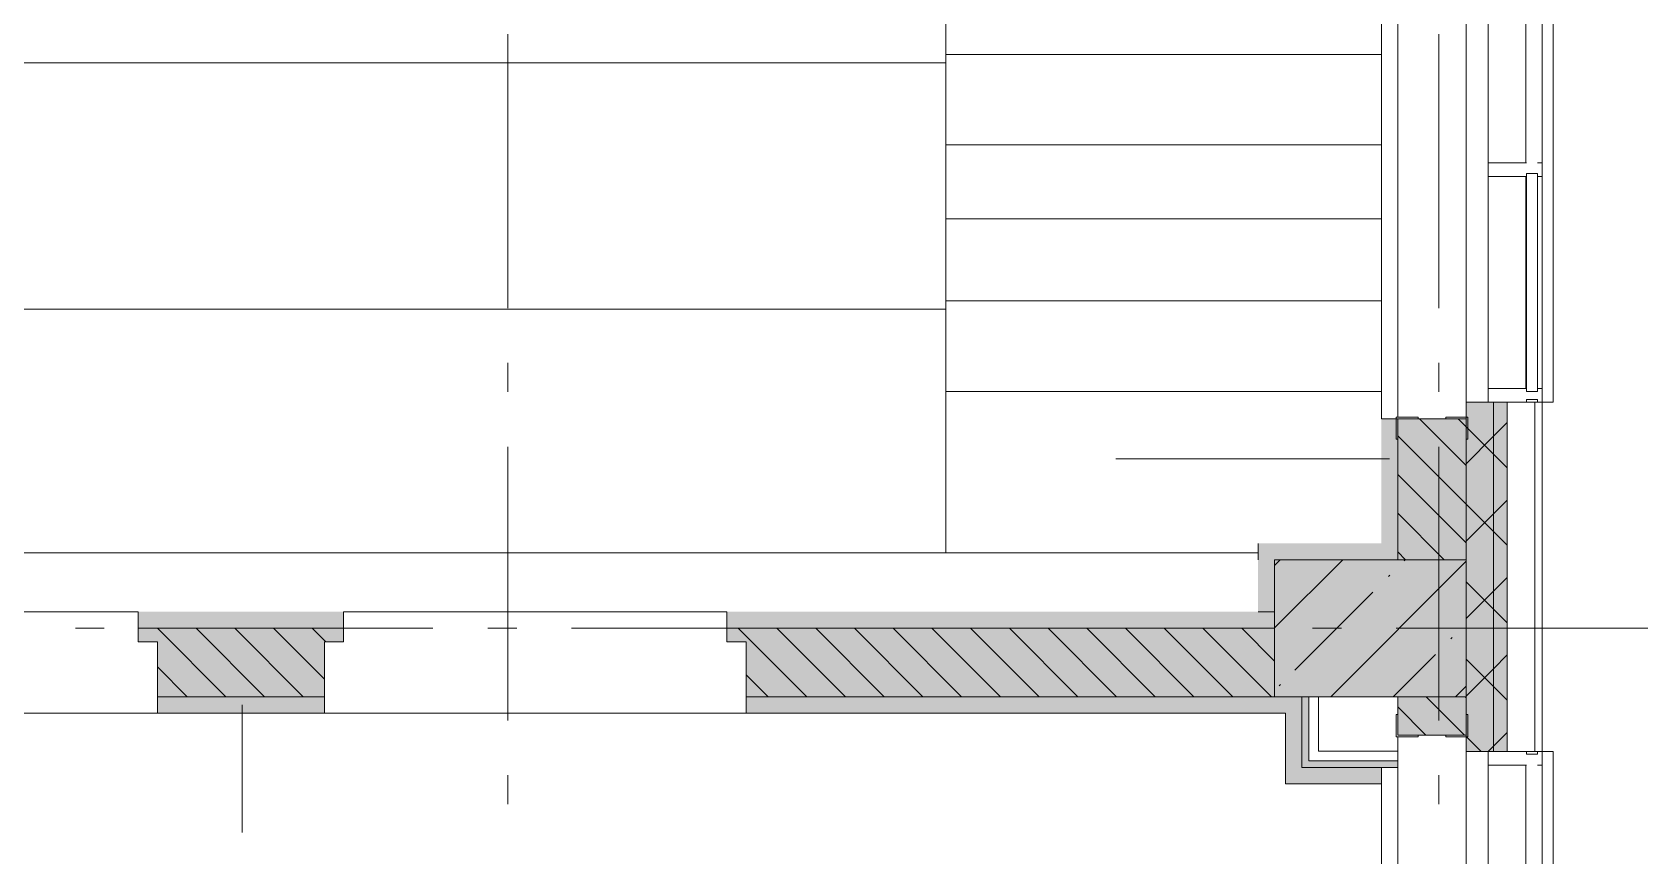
# Model space of a CAD drawing. Header units: millimetres. Extents: x -537608 to 253996, y -217170 to 186033.
# Drawn here: x -347599 to -341727, y -41032 to -38024 of the extents above; entities that cross this region are included whole.
import ezdxf

# ---------------------------------------------------------------- set-up
doc = ezdxf.new("R2010")
doc.units = ezdxf.units.MM
doc.layers.add('PDF _Геометрия', color=7, linetype='Continuous')
doc.layers.add('PDF _Сплошная заливка', color=7, linetype='Continuous', true_color=0xffffff)

msp = doc.modelspace()

# ---------------------------------------------------------------- hatches: boundary and pattern name
at = {"layer": 'PDF _Сплошная заливка', "transparency": 33554559}
h = msp.add_hatch(color=256, dxfattribs=at)
h.paths.add_polyline_path([(-342261.3661, -44800.6673), (-342211.3659, -44800.6673), (-342211.3659, -42350.6676), (-342261.3661, -42350.6676), (-342261.3661, -44600.8301)], flags=0)
h.paths.add_polyline_path([(-342261.3661, -40650.6668), (-342211.3659, -40650.6668), (-342211.3659, -39375.6657), (-342261.3661, -39375.6657), (-342261.3661, -39616.9451)], flags=0)
h.paths.add_polyline_path([(-342261.3661, -37675.6649), (-342211.3659, -37675.6649), (-342211.3659, -36475.6662), (-342261.3661, -36475.6662), (-342261.3661, -36769.0084)], flags=0)
h.paths.add_polyline_path([(-342211.3659, -34775.6654), (-342211.3659, -33615.6643), (-342261.3661, -33615.6643), (-342261.3661, -34775.6654)], flags=0)
h.paths.add_polyline_path([(-342211.3659, -31915.6635), (-342211.3659, -30715.6649), (-342261.3661, -30715.6649), (-342261.3661, -31915.6635)], flags=0)
h.paths.add_polyline_path([(-342211.3659, -29015.664), (-342211.3659, -27615.6645), (-342261.3661, -27615.6645), (-342261.3661, -29015.664)], flags=0)
h.paths.add_polyline_path([(-342211.3659, -25915.6637), (-342211.3659, -24715.6629), (-342261.3661, -24715.6629), (-342261.3661, -25915.6637)], flags=0)
h.paths.add_polyline_path([(-342261.3661, -23015.6621), (-342211.3659, -23015.6621), (-342211.3659, -21450.6628), (-342261.3661, -21450.6628), (-342261.3661, -22529.3344)], flags=0)
h.paths.add_polyline_path([(-342261.3661, -19750.6615), (-342211.3659, -19750.6615), (-342211.3659, -18550.6617), (-342261.3661, -18550.6617), (-342261.3661, -19681.3998)], flags=0)
h.paths.add_polyline_path([(-342211.3659, -16850.6606), (-342211.3659, -15615.6606), (-342261.3661, -15615.6606), (-342261.3661, -16850.6606)], flags=0)
h.paths.add_polyline_path([(-342211.3659, -13915.6596), (-342211.3659, -12750.6593), (-342261.3661, -12750.6593), (-342261.3661, -13915.6596)], flags=0)
h.paths.add_polyline_path([(-342261.3661, -11050.659), (-342211.3659, -11050.659), (-342211.3659, -6550.6573), (-342261.3661, -6550.6573), (-342261.3661, -9713.6267)], flags=0)
h = msp.add_hatch(color=256, dxfattribs=at)
h.paths.add_polyline_path([(-342361.3666, -44900.6677), (-342261.3661, -44900.6677), (-342261.3661, -42350.6676), (-342361.3666, -42350.6676), (-342361.3666, -44850.6675)], flags=0)
h.paths.add_polyline_path([(-342361.3666, -40650.6668), (-342261.3661, -40650.6668), (-342261.3661, -39375.6657), (-342361.3666, -39375.6657), (-342361.3666, -40450.666)], flags=0)
h.paths.add_polyline_path([(-342261.3661, -37675.6649), (-342261.3661, -36475.6662), (-342361.3666, -36475.6662), (-342361.3666, -37675.6649)], flags=0)
h.paths.add_polyline_path([(-342261.3661, -34775.6654), (-342261.3661, -33615.6643), (-342361.3666, -33615.6643), (-342361.3666, -34775.6654)], flags=0)
h.paths.add_polyline_path([(-342261.3661, -31915.6635), (-342261.3661, -30715.6649), (-342361.3666, -30715.6649), (-342361.3666, -31915.6635)], flags=0)
h.paths.add_polyline_path([(-342261.3661, -29015.664), (-342261.3661, -27615.6645), (-342361.3666, -27615.6645), (-342361.3666, -29015.664)], flags=0)
h.paths.add_polyline_path([(-342361.3666, -25915.6637), (-342261.3661, -25915.6637), (-342261.3661, -24715.6629), (-342361.3666, -24715.6629), (-342361.3666, -25377.2701)], flags=0)
h.paths.add_polyline_path([(-342261.3661, -23015.6621), (-342261.3661, -21450.6628), (-342361.3666, -21450.6628), (-342361.3666, -23015.6621)], flags=0)
h.paths.add_polyline_path([(-342261.3661, -19750.6615), (-342261.3661, -18550.6617), (-342361.3666, -18550.6617), (-342361.3666, -19750.6615)], flags=0)
h.paths.add_polyline_path([(-342261.3661, -16850.6606), (-342261.3661, -15615.6606), (-342361.3666, -15615.6606), (-342361.3666, -16850.6606)], flags=0)
h.paths.add_polyline_path([(-342361.3666, -13915.6596), (-342261.3661, -13915.6596), (-342261.3661, -12750.6593), (-342361.3666, -12750.6593), (-342361.3666, -13273.5457)], flags=0)
h.paths.add_polyline_path([(-342361.3666, -11050.659), (-342261.3661, -11050.659), (-342261.3661, -6650.6577), (-342361.3666, -6650.6577), (-342361.3666, -10800.6587)], flags=0)
h = msp.add_hatch(color=256, dxfattribs=at)
h.paths.add_polyline_path([(-342361.3666, -44350.6675), (-342361.3666, -42410.6662), (-342611.3676, -42410.6662), (-342611.3676, -44350.6675), (-342369.7545, -44350.6675)], flags=0)
h.paths.add_polyline_path([(-342361.3666, -40590.6661), (-342361.3666, -40450.666), (-342611.3676, -40450.666), (-342611.3676, -40590.6661), (-342369.7545, -40590.6661)], flags=0)
h.paths.add_polyline_path([(-342361.3666, -39950.666), (-342361.3666, -39435.6664), (-342611.3676, -39435.6664), (-342611.3676, -39950.666), (-342369.7545, -39950.666)], flags=0)
h.paths.add_polyline_path([(-342611.3676, -37615.6663), (-342361.3666, -37615.6663), (-342361.3666, -37150.6648), (-342611.3676, -37150.6648)], flags=0)
h.paths.add_polyline_path([(-342408.1115, -36650.6648), (-342361.3666, -36650.6648), (-342361.3666, -36535.6647), (-342611.3676, -36535.6647), (-342611.3676, -36650.6648)], flags=0)
h.paths.add_polyline_path([(-342611.3676, -34715.6647), (-342361.3666, -34715.6647), (-342361.3666, -33675.665), (-342611.3676, -33675.665), (-342611.3676, -33921.0738)], flags=0)
h.paths.add_polyline_path([(-342361.3666, -31855.665), (-342363.8468, -31850.6636), (-342611.3676, -31850.6636), (-342611.3676, -31855.665), (-342369.7545, -31855.665)], flags=0)
h.paths.add_polyline_path([(-342361.3666, -31350.6637), (-342361.3666, -30775.6655), (-342611.3676, -30775.6655), (-342611.3676, -31350.6637), (-342369.7545, -31350.6637)], flags=0)
h.paths.add_polyline_path([(-342611.3676, -28955.6633), (-342361.3666, -28955.6633), (-342361.3666, -28150.6629), (-342611.3676, -28150.6629), (-342611.3676, -28225.2047)], flags=0)
h.paths.add_polyline_path([(-342361.3666, -25855.663), (-342361.3666, -24775.6636), (-342611.3676, -24775.6636), (-342611.3676, -25855.663), (-342369.7545, -25855.663)], flags=0)
h.paths.add_polyline_path([(-342369.7545, -22955.6635), (-342361.3666, -22955.6635), (-342361.3666, -22150.6621), (-342611.3676, -22150.6621), (-342611.3676, -22955.6635)], flags=0)
h.paths.add_polyline_path([(-342369.7545, -21650.6621), (-342361.3666, -21650.6621), (-342361.3666, -21510.6614), (-342611.3676, -21510.6614), (-342611.3676, -21650.6621), (-342411.3668, -21650.6621)], flags=0)
h.paths.add_polyline_path([(-342361.3666, -19690.6619), (-342361.3666, -18610.6613), (-342611.3676, -18610.6613), (-342611.3676, -19690.6619), (-342369.7545, -19690.6619)], flags=0)
h.paths.add_polyline_path([(-342369.7545, -16790.661), (-342361.3666, -16790.661), (-342361.3666, -16330.2498), (-342611.3676, -16330.2498), (-342611.3676, -16790.661)], flags=0)
h.paths.add_polyline_path([(-342611.3676, -16295.2503), (-342361.3666, -16295.2503), (-342361.3666, -16150.6614), (-342611.3676, -16150.6614)], flags=0)
h.paths.add_polyline_path([(-342369.7545, -13855.6599), (-342361.3666, -13855.6599), (-342361.3666, -12810.6604), (-342611.3676, -12810.6604), (-342611.3676, -13855.6599)], flags=0)
h.paths.add_polyline_path([(-342611.3676, -10990.6594), (-342361.3666, -10990.6594), (-342361.3666, -10800.6587), (-342611.3676, -10800.6587), (-342611.3676, -10860.6592)], flags=0)
at = {"layer": 'PDF _Сплошная заливка', "true_color": 0x56bc34, "transparency": 33554559}
h = msp.add_hatch(color=85, dxfattribs=at)
h.paths.add_polyline_path([(-342671.3662, -39950.666), (-342611.3676, -39950.666), (-342611.3676, -39435.6664), (-342671.3662, -39435.6664), (-342671.3662, -39890.6653)], flags=0)
h.paths.add_polyline_path([(-342611.3676, -37615.6663), (-342611.3676, -37150.6648), (-342671.3662, -37150.6648), (-342671.3662, -37615.6663)], flags=0)
msp.add_hatch(color=85, dxfattribs=at).paths.add_polyline_path([(-342671.3662, -39950.666), (-342671.3662, -39890.6653), (-343121.3681, -39890.6653), (-343121.3681, -39950.666), (-343061.3696, -39950.666)])
at = {"layer": 'PDF _Сплошная заливка', "transparency": 33554559}
msp.add_hatch(color=256, dxfattribs=at).paths.add_polyline_path([(-343061.3696, -40450.666), (-342361.3666, -40450.666), (-342361.3666, -39950.666), (-343061.3696, -39950.666), (-343061.3696, -40328.9271)])
at = {"layer": 'PDF _Сплошная заливка', "true_color": 0xd225fe, "transparency": 33554559}
h = msp.add_hatch(color=200, dxfattribs=at)
h.paths.add_polyline_path([(-343207.736, -40200.6671), (-343061.3696, -40200.6671), (-343061.3696, -40140.6663), (-345061.3695, -40140.6663), (-345061.3695, -40200.6671)], flags=0)
h.paths.add_polyline_path([(-347211.3701, -40200.6671), (-346461.3669, -40200.6671), (-346461.3669, -40140.6663), (-347211.3701, -40140.6663)], flags=0)
h.paths.add_polyline_path([(-348611.3675, -40200.6671), (-348611.3675, -40140.6663), (-351461.371, -40140.6663), (-351461.371, -40200.6671), (-349911.5538, -40200.6671)], flags=0)
at = {"layer": 'PDF _Сплошная заливка', "transparency": 33554559}
h = msp.add_hatch(color=256, dxfattribs=at)
h.paths.add_polyline_path([(-344991.364, -40450.666), (-343061.3696, -40450.666), (-343061.3696, -40200.6671), (-345061.3695, -40200.6671), (-345061.3695, -40250.6672), (-344991.364, -40250.6672)], flags=0)
h.paths.add_polyline_path([(-346531.3723, -40450.666), (-346531.3723, -40250.6672), (-346461.3669, -40250.6672), (-346461.3669, -40200.6671), (-347211.3701, -40200.6671), (-347211.3701, -40250.6672), (-347141.3646, -40250.6672), (-347141.3646, -40450.666), (-346559.6449, -40450.666)], flags=0)
h.paths.add_polyline_path([(-348681.3729, -40450.666), (-348681.3729, -40250.6672), (-348611.3675, -40250.6672), (-348611.3675, -40200.6671), (-351461.371, -40200.6671), (-351461.371, -40450.666), (-349911.5538, -40450.666)], flags=0)
at = {"layer": 'PDF _Сплошная заливка', "true_color": 0xff7d7d, "transparency": 33554559}
h = msp.add_hatch(color=11, dxfattribs=at)
h.paths.add_polyline_path([(-342961.3691, -40510.6667), (-342961.3691, -40450.666), (-344991.364, -40450.666), (-344991.364, -40510.6667), (-343021.3676, -40510.6667)], flags=0)
h.paths.add_polyline_path([(-346531.3723, -40510.6667), (-346531.3723, -40450.666), (-347141.3646, -40450.666), (-347141.3646, -40510.6667), (-346559.6449, -40510.6667)], flags=0)
h.paths.add_polyline_path([(-349911.5538, -40510.6667), (-348681.3729, -40510.6667), (-348681.3729, -40450.666), (-351461.371, -40450.666), (-351461.371, -40510.6667), (-351401.3725, -40510.6667)], flags=0)
at = {"layer": 'PDF _Сплошная заливка', "true_color": 0x77b143, "transparency": 33554559}
msp.add_hatch(color=75, dxfattribs=at).paths.add_polyline_path([(-342611.3676, -40709.2724), (-342611.3676, -40684.2723), (-342961.3691, -40684.2723), (-342961.3691, -40709.2724), (-342788.7452, -40709.2724)])
at = {"layer": 'PDF _Сплошная заливка', "true_color": 0xff7d7d, "transparency": 33554559}
msp.add_hatch(color=11, dxfattribs=at).paths.add_polyline_path([(-342671.3662, -40769.2731), (-342671.3662, -40709.2724), (-342961.3691, -40709.2724), (-342961.3691, -40769.2731), (-342788.7452, -40769.2731)])

# ---------------------------------------------------------------- linework, layer by layer
at = {"layer": 'PDF _Геометрия', "lineweight": 9}
for p, q in [((-342671.3662, -39435.6664), (-342671.3662, -37615.6663)), ((-342611.3676, -39429.666), (-342611.3676, -37621.6666)), ((-342611.3676, -37621.6666), (-342611.3676, -39429.666)), ((-342361.3666, -37675.6649), (-342361.3666, -39375.6657)), ((-342361.3666, -39375.6657), (-342361.3666, -37675.6649)), ((-342281.3714, -37725.6651), (-342281.3714, -38500.6662)), ((-342084.3674, -37725.6651), (-342084.3674, -38500.6662)), ((-342141.369, -38500.6662), (-342281.3714, -38500.6662)), ((-342281.3714, -38500.6662), (-342281.3714, -38550.6665)), ((-342084.3674, -38500.6662), (-342101.3672, -38500.6662)), ((-342084.3674, -38550.6665), (-342084.3674, -38500.6662)), ((-342281.3714, -38550.6665), (-342281.3714, -39325.6654)), ((-342281.3714, -38550.6665), (-342141.369, -38550.6665)), ((-342141.369, -38550.6665), (-342141.369, -38540.666)), ((-342141.369, -38540.666), (-342101.3672, -38540.666)), ((-342101.3672, -38540.666), (-342101.3672, -38550.6665)), ((-342101.3672, -38550.6665), (-342101.3672, -39325.6654)), ((-342101.3672, -38550.6665), (-342084.3674, -38550.6665)), ((-342084.3674, -38550.6665), (-342084.3674, -39325.6654)), ((-342141.369, -39325.6654), (-342281.3714, -39325.6654)), ((-342281.3714, -39325.6654), (-342281.3714, -39375.6657)), ((-342141.369, -39335.6659), (-342141.369, -39325.6654)), ((-342101.3672, -39335.6659), (-342141.369, -39335.6659)), ((-342084.3674, -39325.6654), (-342101.3672, -39325.6654)), ((-342101.3672, -39325.6654), (-342101.3672, -39335.6659)), ((-342084.3674, -39375.6657), (-342084.3674, -39325.6654)), ((-342261.3661, -39375.6657), (-342361.3666, -39375.6657)), ((-342361.3666, -39375.6657), (-342361.3666, -39950.666)), ((-342281.3714, -39375.6657), (-342141.369, -39375.6657)), ((-342261.3661, -40650.6668), (-342261.3661, -39375.6657)), ((-342211.3659, -39375.6657), (-342261.3661, -39375.6657)), ((-342211.3659, -40650.6668), (-342211.3659, -39375.6657)), ((-342111.3655, -39375.6657), (-342211.3659, -39375.6657)), ((-342141.369, -39375.6657), (-342141.369, -39365.6652)), ((-342141.369, -39365.6652), (-342101.3672, -39365.6652)), ((-342111.3655, -40650.6668), (-342111.3655, -39375.6657)), ((-342084.3674, -39375.6657), (-342111.3655, -39375.6657)), ((-342101.3672, -39365.6652), (-342101.3672, -39375.6657)), ((-342101.3672, -39375.6657), (-342084.3674, -39375.6657)), ((-342084.3674, -40650.6668), (-342084.3674, -39375.6657)), ((-342611.3676, -39435.6664), (-342671.3662, -39435.6664)), ((-342611.3676, -39435.6664), (-342611.3676, -39950.666)), ((-342611.3676, -39950.666), (-342611.3676, -39435.6664)), ((-342361.3666, -39435.6664), (-342611.3676, -39435.6664)), ((-342361.3666, -39606.5205), (-342532.2251, -39435.6664)), ((-342361.3666, -39465.0994), (-342390.8018, -39435.6664)), ((-342361.3666, -39950.666), (-342361.3666, -39435.6664)), ((-342261.3661, -39499.833), (-342211.3659, -39449.8328)), ((-342361.3666, -39747.9416), (-342611.3676, -39497.9427)), ((-342261.3661, -39565.0998), (-342361.3666, -39465.0994)), ((-342361.3666, -39599.8313), (-342261.3661, -39499.833)), ((-342211.3659, -39615.1), (-342261.3661, -39565.0998)), ((-342641.3712, -39581.7745), (-343641.3668, -39581.7745)), ((-342361.3666, -39889.3627), (-342611.3676, -39639.3639)), ((-342261.3661, -39847.942), (-342361.3666, -39747.9416)), ((-342261.3661, -39782.6752), (-342211.3659, -39732.675)), ((-342441.4823, -39950.666), (-342611.3676, -39780.785)), ((-342361.3666, -39882.6757), (-342261.3661, -39782.6752)), ((-342211.3659, -39897.9423), (-342261.3661, -39847.942)), ((-343121.3681, -39890.6653), (-343121.3681, -39950.666)), ((-342582.9055, -39950.666), (-342611.3676, -39922.2061)), ((-343061.3696, -40199.4506), (-342812.5828, -39950.666)), ((-343061.3696, -39971.3537), (-343040.684, -39950.666)), ((-343061.3696, -39950.666), (-343061.3696, -40450.666)), ((-342361.3666, -39950.666), (-343061.3696, -39950.666)), ((-342856.3824, -40450.666), (-342361.3666, -39955.6479)), ((-342588.2965, -39954.4767), (-342584.4815, -39950.666)), ((-342361.3666, -40450.666), (-342361.3666, -39950.666)), ((-342645.324, -40011.502), (-342640.5789, -40006.7612)), ((-342261.3661, -40130.7843), (-342361.3666, -40030.7838)), ((-342261.3661, -40065.5175), (-342211.3659, -40015.5173)), ((-342987.4716, -40353.6495), (-342702.3429, -40068.5273)), ((-342361.3666, -40165.5179), (-342261.3661, -40065.5175)), ((-348611.3675, -40140.6663), (-347211.3701, -40140.6663)), ((-347211.3701, -40140.6663), (-347211.3701, -40200.6671)), ((-346461.3669, -40200.6671), (-346461.3669, -40140.6663)), ((-346461.3669, -40140.6663), (-345061.3695, -40140.6663)), ((-345061.3695, -40140.6663), (-345061.3695, -40200.6671)), ((-343121.3681, -40140.6663), (-343061.3696, -40140.6663)), ((-342211.3659, -40180.7845), (-342261.3661, -40130.7843)), ((-347211.3701, -40200.6671), (-347211.3701, -40250.6672)), ((-346461.3669, -40200.6671), (-347211.3701, -40200.6671)), ((-347211.3701, -40200.6671), (-346461.3669, -40200.6671)), ((-346891.2343, -40450.666), (-347141.2355, -40200.6671)), ((-346749.8111, -40450.666), (-346999.8122, -40200.6671)), ((-346608.3878, -40450.666), (-346858.3889, -40200.6671)), ((-346531.3723, -40386.2689), (-346716.9742, -40200.6671)), ((-346525.5508, -40250.6672), (-346575.551, -40200.6671)), ((-346461.3669, -40250.6672), (-346461.3669, -40200.6671)), ((-345061.3695, -40200.6671), (-343061.3696, -40200.6671)), ((-343061.3696, -40200.6671), (-345061.3695, -40200.6671)), ((-345061.3695, -40200.6671), (-345061.3695, -40250.6672)), ((-344769.9112, -40450.666), (-345019.9122, -40200.6671)), ((-344628.4879, -40450.666), (-344878.4889, -40200.6671)), ((-344487.0732, -40450.666), (-344737.0742, -40200.6671)), ((-344345.65, -40450.666), (-344595.651, -40200.6671)), ((-344204.2267, -40450.666), (-344454.2277, -40200.6671)), ((-344062.8034, -40450.666), (-344312.8044, -40200.6671)), ((-343921.3888, -40450.666), (-344171.3812, -40200.6671)), ((-343779.9655, -40450.666), (-344029.9665, -40200.6671)), ((-343638.5422, -40450.666), (-343888.5433, -40200.6671)), ((-343497.1189, -40450.666), (-343747.12, -40200.6671)), ((-343355.6957, -40450.666), (-343605.6967, -40200.6671)), ((-343214.281, -40450.666), (-343464.2821, -40200.6671)), ((-343072.8577, -40450.666), (-343322.8588, -40200.6671)), ((-343061.3696, -40320.7352), (-343181.4355, -40200.6671)), ((-347211.3701, -40250.6672), (-347141.3646, -40250.6672)), ((-347141.3646, -40250.6672), (-347141.3646, -40450.666)), ((-346531.3723, -40450.666), (-346531.3723, -40250.6672)), ((-346531.3723, -40250.6672), (-346461.3669, -40250.6672)), ((-345061.3695, -40250.6672), (-344991.364, -40250.6672)), ((-344991.364, -40250.6672), (-344991.364, -40450.666)), ((-342417.2228, -40239.6011), (-342412.4777, -40234.8603)), ((-342628.2899, -40450.666), (-342474.2416, -40296.6264)), ((-342261.3661, -40413.6265), (-342361.3666, -40313.6282)), ((-342261.3661, -40348.3597), (-342211.3659, -40298.3595)), ((-347032.6576, -40450.666), (-347141.3646, -40341.9525)), ((-344911.3344, -40450.666), (-344991.364, -40370.6342)), ((-342361.3666, -40448.3601), (-342261.3661, -40348.3597)), ((-347141.3646, -40450.666), (-346531.3723, -40450.666)), ((-347141.3646, -40450.666), (-347141.3646, -40510.6667)), ((-346531.3723, -40450.666), (-347141.3646, -40450.666)), ((-346531.3723, -40510.6667), (-346531.3723, -40450.666)), ((-344991.364, -40450.666), (-343061.3696, -40450.666)), ((-343061.3696, -40450.666), (-344991.364, -40450.666)), ((-344991.364, -40450.666), (-344991.364, -40510.6667)), ((-343061.3696, -40450.666), (-342361.3666, -40450.666)), ((-343044.4904, -40410.6749), (-343039.7539, -40405.934)), ((-342961.3691, -40510.6667), (-342961.3691, -40450.666)), ((-342961.3691, -40450.666), (-342961.3691, -40649.2739)), ((-342936.369, -40450.666), (-342936.369, -40649.2739)), ((-342901.3706, -40649.2739), (-342901.3706, -40450.666)), ((-342611.3676, -40450.666), (-342611.3676, -40590.6661)), ((-342367.1709, -40590.6661), (-342507.1732, -40450.666)), ((-342400.1887, -40450.666), (-342361.3666, -40411.846)), ((-342361.3666, -40455.0494), (-342365.7499, -40450.666)), ((-342361.3666, -40590.6661), (-342361.3666, -40450.666)), ((-342361.3666, -40450.666), (-342361.3666, -40650.6668)), ((-342211.3659, -40463.6267), (-342261.3661, -40413.6265)), ((-347141.3646, -40510.6667), (-348681.3729, -40510.6667)), ((-347141.3646, -40510.6667), (-346531.3723, -40510.6667)), ((-346831.8989, -40480.6652), (-346831.8989, -40946.8165)), ((-344991.364, -40510.6667), (-346531.3723, -40510.6667)), ((-344991.364, -40510.6667), (-343021.3676, -40510.6667)), ((-343021.3676, -40510.6667), (-343021.3676, -40769.2731)), ((-342961.3691, -40709.2724), (-342961.3691, -40510.6667)), ((-342508.5942, -40590.6661), (-342611.3676, -40487.8905)), ((-342611.3676, -40590.6661), (-342361.3666, -40590.6661)), ((-342611.3676, -40596.6664), (-342611.3676, -40649.2739)), ((-342307.1724, -40650.6668), (-342361.3666, -40596.4705)), ((-342261.3661, -40631.2041), (-342211.3659, -40581.2039)), ((-342961.3691, -40649.2739), (-342961.3691, -40684.2723)), ((-342961.3691, -40684.2723), (-342961.3691, -40709.2724)), ((-342936.369, -40649.2739), (-342936.369, -40684.2723)), ((-342936.369, -40684.2723), (-342611.3676, -40684.2723)), ((-342611.3676, -40649.2739), (-342901.3706, -40649.2739)), ((-342611.3676, -40684.2723), (-342611.3676, -40649.2739)), ((-342611.3676, -40709.2724), (-342611.3676, -40684.2723)), ((-342361.3666, -40650.6668), (-342361.3666, -42350.6676)), ((-342361.3666, -42350.6676), (-342361.3666, -40650.6668)), ((-342361.3666, -40650.6668), (-342261.3661, -40650.6668)), ((-342141.369, -40650.6668), (-342281.3714, -40650.6668)), ((-342281.3714, -40650.6668), (-342281.3714, -40700.667)), ((-342280.8288, -40650.6668), (-342261.3661, -40631.2041)), ((-342261.3661, -40650.6668), (-342211.3659, -40650.6668)), ((-342211.3659, -40650.6668), (-342111.3655, -40650.6668)), ((-342141.369, -40660.6673), (-342141.369, -40650.6668)), ((-342101.3672, -40660.6673), (-342141.369, -40660.6673)), ((-342111.3655, -40650.6668), (-342084.3674, -40650.6668)), ((-342084.3674, -40650.6668), (-342101.3672, -40650.6668)), ((-342101.3672, -40650.6668), (-342101.3672, -40660.6673)), ((-342084.3674, -40700.667), (-342084.3674, -40650.6668)), ((-342671.3662, -40709.2724), (-342961.3691, -40709.2724)), ((-342961.3691, -40709.2724), (-342611.3676, -40709.2724)), ((-342671.3662, -40769.2731), (-342671.3662, -40709.2724)), ((-342611.3676, -42404.6659), (-342611.3676, -40709.2724)), ((-342611.3676, -40709.2724), (-342611.3676, -42404.6659)), ((-342281.3714, -40700.667), (-342141.369, -40700.667)), ((-342281.3714, -40700.667), (-342281.3714, -41475.666)), ((-342101.3672, -40700.667), (-342084.3674, -40700.667)), ((-342084.3674, -40700.667), (-342084.3674, -41475.666)), ((-343021.3676, -40769.2731), (-342961.3691, -40769.2731)), ((-342961.3691, -40769.2731), (-342671.3662, -40769.2731)), ((-342671.3662, -42410.6662), (-342671.3662, -40769.2731))]:
    msp.add_line(p, q, dxfattribs=at)
at = {"layer": 'PDF _Геометрия', "color": 253, "lineweight": 9, "true_color": 0xaaaaaa}
for p, q in [((-342043.3666, -37675.6649), (-342043.3666, -39375.6657)), ((-342143.367, -38500.6662), (-342143.367, -37725.6651)), ((-345861.3643, -39031.8733), (-345861.3643, -38031.8733)), ((-342461.367, -39031.8733), (-342461.367, -38031.8733)), ((-342143.367, -39325.6654), (-342143.367, -38550.6665)), ((-342141.369, -38550.6665), (-342141.369, -39325.6654)), ((-345861.3643, -39337.7069), (-345861.3643, -39231.872)), ((-342461.367, -39337.7069), (-342461.367, -39231.872)), ((-342043.3666, -39375.6657), (-342084.3674, -39375.6657)), ((-345861.3643, -40537.7056), (-345861.3643, -39537.7057)), ((-342461.367, -40537.7056), (-342461.367, -39537.7057)), ((-347440.8664, -40200.6671), (-347335.0272, -40200.6671)), ((-347135.0263, -40200.6671), (-346135.0306, -40200.6671)), ((-345935.0298, -40200.6671), (-345829.1991, -40200.6671)), ((-345629.1983, -40200.6671), (-344629.1941, -40200.6671)), ((-344429.1932, -40200.6671), (-344323.3626, -40200.6671)), ((-344123.3617, -40200.6671), (-343123.366, -40200.6671)), ((-342923.3652, -40200.6671), (-342817.5259, -40200.6671)), ((-342617.5251, -40200.6671), (-341617.5294, -40200.6671)), ((-342084.3674, -40650.6668), (-342043.3666, -40650.6668)), ((-342043.3666, -40650.6668), (-342043.3666, -42350.6676)), ((-345861.3643, -40843.5393), (-345861.3643, -40737.7064)), ((-342461.367, -40843.5393), (-342461.367, -40737.7064)), ((-342143.367, -41475.666), (-342143.367, -40700.667))]:
    msp.add_line(p, q, dxfattribs=at)
at = {"layer": 'PDF _Геометрия', "color": 9, "lineweight": 9, "true_color": 0xc0c0c0}
for p, q in [((-344261.366, -38105.6658), (-344261.366, -37805.6667)), ((-351461.371, -38135.6651), (-344261.366, -38135.6651)), ((-344261.366, -38435.6664), (-344261.366, -38105.6658)), ((-344261.366, -38105.6658), (-342671.3662, -38105.6658)), ((-344261.366, -38135.6651), (-344261.366, -38705.6662)), ((-344261.366, -38705.6662), (-344261.366, -38435.6664)), ((-344261.366, -38435.6664), (-342671.3662, -38435.6664)), ((-342671.3662, -38435.6664), (-344261.366, -38435.6664)), ((-344261.366, -39005.6654), (-344261.366, -38705.6662)), ((-344261.366, -38705.6662), (-342671.3662, -38705.6662)), ((-351461.371, -39035.6668), (-344261.366, -39035.6668)), ((-342671.3662, -39005.6654), (-344261.366, -39005.6654)), ((-344261.366, -39335.6659), (-344261.366, -39005.6654)), ((-344261.366, -39035.6668), (-344261.366, -39925.6659)), ((-344261.366, -39925.6659), (-344261.366, -39335.6659)), ((-344261.366, -39335.6659), (-342671.3662, -39335.6659)), ((-342671.3662, -39335.6659), (-344261.366, -39335.6659)), ((-351401.3725, -39925.6659), (-343121.3681, -39925.6659))]:
    msp.add_line(p, q, dxfattribs=at)
at = {"layer": 'PDF _Геометрия', "color": 253, "lineweight": 20, "true_color": 0xaaaaaa}
for p, q in [((-342536.3673, -39429.666), (-342617.3701, -39429.666)), ((-342617.3701, -39429.666), (-342617.3701, -39510.6667)), ((-342611.3676, -39510.6667), (-342611.3676, -39435.6664)), ((-342611.3676, -39435.6664), (-342536.3673, -39435.6664)), ((-342536.3673, -39435.6664), (-342536.3673, -39429.666)), ((-342355.3642, -39429.666), (-342436.3669, -39429.666)), ((-342436.3669, -39429.666), (-342436.3669, -39435.6664)), ((-342436.3669, -39435.6664), (-342361.3666, -39435.6664)), ((-342361.3666, -39435.6664), (-342361.3666, -39510.6667)), ((-342355.3642, -39510.6667), (-342355.3642, -39429.666)), ((-342617.3701, -39510.6667), (-342611.3676, -39510.6667)), ((-342361.3666, -39510.6667), (-342355.3642, -39510.6667)), ((-342611.3676, -40515.6658), (-342617.3701, -40515.6658)), ((-342617.3701, -40515.6658), (-342617.3701, -40596.6664)), ((-342611.3676, -40590.6661), (-342611.3676, -40515.6658)), ((-342355.3642, -40515.6658), (-342361.3666, -40515.6658)), ((-342361.3666, -40515.6658), (-342361.3666, -40590.6661)), ((-342355.3642, -40596.6664), (-342355.3642, -40515.6658)), ((-342617.3701, -40596.6664), (-342536.3673, -40596.6664)), ((-342536.3673, -40590.6661), (-342611.3676, -40590.6661)), ((-342536.3673, -40596.6664), (-342536.3673, -40590.6661)), ((-342436.3669, -40590.6661), (-342436.3669, -40596.6664)), ((-342361.3666, -40590.6661), (-342436.3669, -40590.6661)), ((-342436.3669, -40596.6664), (-342355.3642, -40596.6664))]:
    msp.add_line(p, q, dxfattribs=at)
at = {"layer": 'PDF _Сплошная заливка', "color": 85, "lineweight": 35, "true_color": 0x56bc34, "transparency": 33554559}
msp.add_solid([(-343061.3696, -40140.6663), (-343061.3696, -39950.666), (-343121.3681, -40140.6663), (-343121.3681, -39950.666)], dxfattribs=at)
at = {"layer": 'PDF _Сплошная заливка', "color": 75, "lineweight": 35, "true_color": 0x77b143, "transparency": 33554559}
msp.add_solid([(-342936.369, -40684.2723), (-342936.369, -40450.666), (-342961.3691, -40684.2723), (-342961.3691, -40450.666)], dxfattribs=at)
at = {"layer": 'PDF _Сплошная заливка', "color": 11, "lineweight": 35, "true_color": 0xff7d7d, "transparency": 33554559}
msp.add_solid([(-342961.3691, -40769.2731), (-342961.3691, -40510.6667), (-343021.3676, -40769.2731), (-343021.3676, -40510.6667)], dxfattribs=at)

doc.saveas('drawing.dxf')
